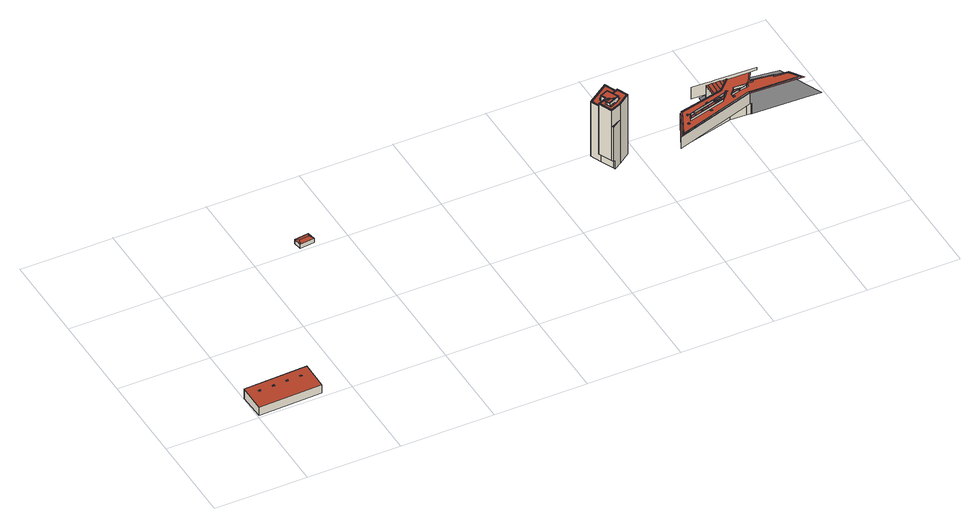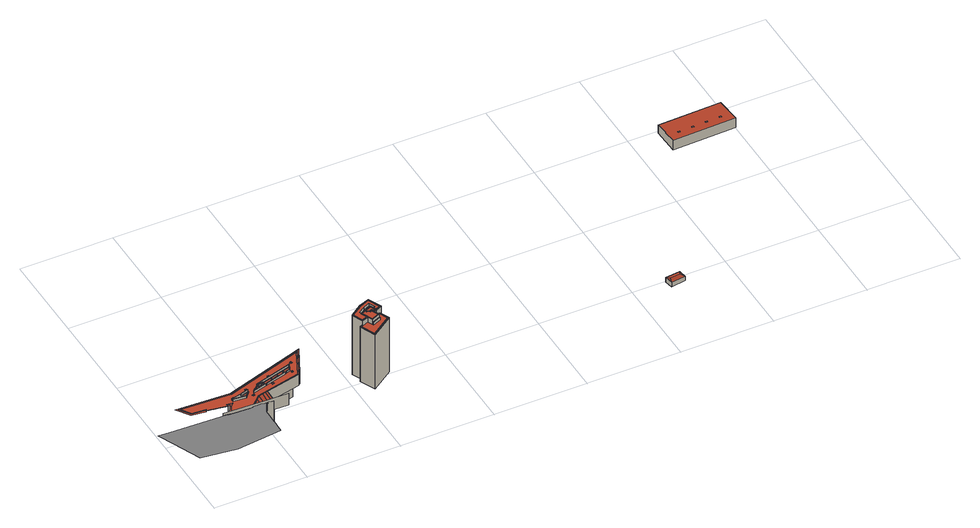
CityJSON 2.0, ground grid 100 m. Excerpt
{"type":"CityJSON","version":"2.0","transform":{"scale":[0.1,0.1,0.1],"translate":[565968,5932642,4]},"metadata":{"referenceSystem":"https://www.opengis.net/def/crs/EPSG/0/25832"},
"CityObjects":{
"building1":{"type":"Building","attributes":{"Grundfläche 2D":"1977.364354","Grundhöhe NN":"6.466"},"children":["building1-1","building1-2","building1-3","building1-4"],"geometry":[{"type":"Solid","lod":"3","boundaries":[[[[0,1,2,3]],[[4,5,3,2]],[[5,6,0,3]],[[6,7,1,0]],[[7,4,2,1]],[[7,6,5,4]]]],"semantics":{"surfaces":[{"type":"RoofSurface"},{"type":"WallSurface"},{"type":"GroundSurface"}],"values":[[0,1,1,1,1,2]]}}]},
"building1-1":{"type":"BuildingInstallation","parents":["building1"],"geometry":[{"type":"MultiSurface","lod":"3","boundaries":[[[8,9,10,11]],[[11,10,12,13]],[[8,11,13,14]],[[9,8,14,15]],[[10,9,15,12]]],"semantics":{"surfaces":[{"type":"RoofSurface"},{"type":"WallSurface"}],"values":[0,1,1,1,1]}}]},
"building1-2":{"type":"BuildingInstallation","parents":["building1"],"geometry":[{"type":"MultiSurface","lod":"3","boundaries":[[[16,17,18,19]],[[19,18,20,21]],[[16,19,21,22]],[[17,16,22,23]],[[18,17,23,20]]],"semantics":{"surfaces":[{"type":"RoofSurface"},{"type":"WallSurface"}],"values":[0,1,1,1,1]}}]},
"building1-3":{"type":"BuildingInstallation","parents":["building1"],"geometry":[{"type":"MultiSurface","lod":"3","boundaries":[[[24,25,26,27]],[[27,26,28,29]],[[24,27,29,30]],[[25,24,30,31]],[[26,25,31,28]]],"semantics":{"surfaces":[{"type":"RoofSurface"},{"type":"WallSurface"}],"values":[0,1,1,1,1]}}]},
"building1-4":{"type":"BuildingInstallation","parents":["building1"],"geometry":[{"type":"MultiSurface","lod":"3","boundaries":[[[32,33,34,35]],[[35,34,36,37]],[[32,35,37,38]],[[33,32,38,39]],[[34,33,39,36]]],"semantics":{"surfaces":[{"type":"RoofSurface"},{"type":"WallSurface"}],"values":[0,1,1,1,1]}}]},
"building2":{"type":"Building","attributes":{"Grundfläche 2D":"146.036016","Grundhöhe NN":"7.533"},"geometry":[{"type":"Solid","lod":"3","boundaries":[[[[40,41,42]],[[40,43,44,41]],[[43,40,42,45]],[[43,45,44]],[[46,47,42,41]],[[47,48,45,42]],[[48,49,44,45]],[[49,46,41,44]],[[49,48,47,46]]]],"semantics":{"surfaces":[{"type":"RoofSurface"},{"type":"WallSurface"},{"type":"GroundSurface"}],"values":[[0,0,0,0,1,1,1,1,2]]}}]},
"building3":{"type":"Building","attributes":{"Grundfläche 2D":"802.446872","Grundhöhe NN":"4.971"},"children":["building3-1","building3-2","building3-3","building3-4","building3-5","building3-6"],"geometry":[{"type":"MultiSurface","lod":"3","boundaries":[[[50,51,52,53]],[[54,55,56,57,58,59,60,61,62,63,64]],[[65,66,67,68,69]],[[70,71,72,73]],[[74,75,76,77,78,79,80,81,82,83,84,85,86,87]],[[88,89,90,91,92,93,78,77,94,95,96,85,84,97,98,99]],[[100,101,102,103,104,105,106,107,108,109,110,111,112]],[[113,114,115,116,117]],[[118,119,120,121,122,123,124,125,126,127,128,129,130,131]],[[132,133,134,135,136,137,138,139,140,141]],[[142,143,144,145,146,147,148,149]],[[132,141,119,118]],[[120,119,141,140,65,69]],[[69,68,121,120]],[[138,137,73,72,122,121,68,67]],[[72,71,135,134,123,122]],[[52,51,111,110]],[[53,52,110,109]],[[50,53,109,108]],[[150,151,58,57]],[[151,152,59,58]],[[152,153,60,59]],[[154,61,60,153]],[[105,104,63,62]],[[64,63,104,103]],[[54,64,103,102]],[[55,54,102,101]],[[100,56,55,101]],[[140,139,66,65]],[[139,138,67,66]],[[70,73,137,136]],[[70,136,135,71]],[[155,156,157,79,78]],[[157,158,80,79]],[[158,159,81,80]],[[159,160,82,81]],[[160,161,83,82]],[[162,163,84,83,161]],[[129,86,85,164,130]],[[87,86,129,128]],[[74,87,128,127]],[[75,74,127,126]],[[76,75,126,125]],[[165,77,76,125,124]],[[166,93,92,147]],[[166,155,78,93]],[[77,165,167,94]],[[167,168,95,94]],[[168,169,96,95]],[[169,164,85,96]],[[84,163,146,97]],[[145,144,99,98]],[[88,99,144,143]],[[143,142,89,88]],[[90,89,142,149]],[[148,91,90,149]],[[153,152,170,171]],[[153,171,172,173,154]],[[151,150,174,175]],[[152,151,175,170]],[[115,176,177,116]],[[178,117,116,177,179,180]],[[181,158,157,182,176,115]],[[114,113,117,183,159,158,181,115]],[[159,183,117,178,184,160]],[[150,57,56,161,160,184,174]],[[161,56,100,112,162]],[[62,61,154,173,182,157,156,106,105]],[[147,50,108,107,166]],[[155,166,107,106,156]],[[134,133,167,165,124,123]],[[168,167,133,132,118]],[[168,118,131,169]],[[146,163,162,112,111,51]],[[130,164,169,131]],[[147,146,51,50]],[[180,179,185,186]],[[172,186,185,173]],[[175,174,184,178,180,186,172,171,170]],[[173,185,179,177,176,182]]],"semantics":{"surfaces":[{"type":"RoofSurface"},{"type":"WallSurface"},{"type":"GroundSurface"},{"type":"OuterCeilingSurface"}],"values":[0,0,0,0,0,0,0,0,0,0,0,1,1,1,1,1,1,1,1,1,1,1,1,1,1,1,1,1,1,1,1,1,1,1,1,1,1,1,1,1,1,1,1,1,1,1,1,1,1,1,1,1,1,1,1,1,1,1,1,1,1,1,1,1,1,1,1,1,1,1,1,1,1,1,1,1,1,1,2,3]}}]},
"building3-1":{"type":"BuildingInstallation","parents":["building3"],"geometry":[{"type":"MultiSurface","lod":"3","boundaries":[[[181,187,183,188,189,190]],[[114,115,181,190]],[[116,187,181,115]],[[116,117,183,187]],[[183,117,113,188]],[[113,191,189,188]],[[191,114,190,189]]],"semantics":{"surfaces":[{"type":"RoofSurface"},{"type":"WallSurface"}],"values":[0,1,1,1,1,1,1]}}]},
"building3-2":{"type":"BuildingInstallation","parents":["building3"],"geometry":[{"type":"MultiSurface","lod":"3","boundaries":[[[192,193,194,195]],[[196,192,195,197]],[[198,199,200,197,195,194]],[[200,201,196,197]],[[196,201,202,193,192]],[[202,198,194,193]]],"semantics":{"surfaces":[{"type":"RoofSurface"},{"type":"WallSurface"}],"values":[0,0,1,1,1,1]}}]},
"building3-3":{"type":"BuildingInstallation","parents":["building3"],"geometry":[{"type":"MultiSurface","lod":"3","boundaries":[[[203,204,205,206]],[[206,205,207,208]],[[203,206,208,209]],[[204,203,209,210]],[[205,204,210,207]]],"semantics":{"surfaces":[{"type":"RoofSurface"},{"type":"WallSurface"}],"values":[0,1,1,1,1]}}]},
"building3-4":{"type":"BuildingInstallation","parents":["building3"],"geometry":[{"type":"MultiSurface","lod":"3","boundaries":[[[91,98,97,92]],[[98,91,148,145]],[[146,147,92,97]]],"semantics":{"surfaces":[{"type":"RoofSurface"},{"type":"WallSurface"}],"values":[0,1,1]}}]},
"building3-5":{"type":"BuildingInstallation","parents":["building3"],"geometry":[{"type":"MultiSurface","lod":"3","boundaries":[[[211,212,213,214,215]],[[213,212,216,217]],[[214,213,217,218]],[[219,220,211,215,214,218]],[[212,211,220,216]]],"semantics":{"surfaces":[{"type":"RoofSurface"},{"type":"WallSurface"}],"values":[0,1,1,1,1]}}]},
"building3-6":{"type":"BuildingInstallation","parents":["building3"],"geometry":[{"type":"MultiSurface","lod":"3","boundaries":[[[221,222,223,224],[210,209,208,207]],[[225,226,224,223]],[[221,224,226,227]],[[227,228,222,221]],[[223,222,228,225]]],"semantics":{"surfaces":[{"type":"RoofSurface"},{"type":"WallSurface"}],"values":[0,1,1,1,1]}}]},
"building4":{"type":"Building","attributes":{"Grundfläche 2D":"5104.274283","Grundhöhe NN":"4.887"},"children":["building4-1","building4-2","building4-3","building4-4","building4-5","building4-6","building4-7","building4-8","building4-9","building4-10","building4-11","building4-12","building4-13","building4-14","building4-15","building4-16","building4-17","building4-18","building4-19","building4-20"],"geometry":[{"type":"MultiSurface","lod":"3","boundaries":[[[229,230,231,232]],[[233,234,235,236]],[[237,238,239,240]],[[234,233,241,242,243]],[[230,243,242,231]],[[244,245,246,247]],[[248,249,250,251]],[[252,253,254,255,256,257]],[[248,258,259,249]],[[260,252,257,261,262]],[[250,249,263,264,265]],[[264,262,261,265]],[[266,267,268,269]],[[256,255,270,271,272,251,250,265,261,257]],[[234,273,274,235]],[[238,275,276,239]],[[248,277,278,258]],[[236,279,280,233]],[[281,282,283,284]],[[285,286,282,281]],[[286,287,283,282]],[[245,288,289,246]],[[272,290,277,248,251]],[[284,283,287,291]],[[292,268,267,293,294,295]],[[296,297,266,269,298,299]],[[298,269,268,292]],[[291,287,286,285]],[[241,233,280,300]],[[254,301,302,303,271,270,255]],[[304,244,247,305]],[[306,229,232,307]],[[308,309,310,311,312,313,314,294,293,263,249,259,315]],[[316,237,240,317]],[[318,307,232,231,242,241,300,319,300,288,245,244,304,320,321]],[[295,299,298,292]],[[308,315,259,258,278,322,323,324,325,310,309]],[[326,289,288,300]],[[303,290,272,271]],[[300,280,279,327,328,329,326]],[[330,331,323,322,278,277]],[[332,279,333]],[[279,332,334,327]],[[335,336,334,332,333]],[[337,335,333]],[[331,338,339,325,324,323]],[[311,310,325,339]],[[340,341,336,335,337]],[[337,342,340]],[[340,342,343]],[[344,345,346,347]],[[305,348,320,304]],[[349,350,341,340,343]],[[343,351,349]],[[317,352,353,316]],[[354,347,346,355]],[[356,357,350,349,351]],[[306,358,359,360,361,362,363,364,273,234,243,230,229]],[[354,355,365,366]],[[367,368,369,370]],[[371,357,356]],[[356,351,371]],[[372,365,355,346,345,373]],[[341,350,357,371,353,352,374,375,376,377,378,379,380,381,382,383,384,385,386,387,388,328,327,334,336]],[[389,390,391,392,393,373,345,344]],[[390,394,395,391]],[[396,397,398,367,370]],[[399,321,320,348]],[[369,368,366,400,401]],[[400,366,365,372]],[[392,391,395,402,403,396,370,369,401]],[[399,404,318,321]],[[405,406,403,402,395,394,407,408,409]],[[342,337,333,279,236,235,274,410,411,412,413,414,415,416,417,418,419,420,376,375,421,422,423,424,425,426,427,428,429,430,431,275,238,237,316,353,371,351,343]],[[240,239,276,432,433,434,435,436,437,438,439,440,441,442,374,352,317],[330,277,302,301,254,253,252,260,263,293,297,296,294,314,313,312,311,339,338,331],[397,406,405,407,394,390,389,344,347,354,366,398]],[[400,372,373,393]],[[400,393,392,401]],[[406,397,396,403]],[[441,440,423,422]],[[443,404,399,348,305,247,246,289,326,329,328,388,444,445,446,447,448,449,450]],[[442,441,422,421]]],"semantics":{"surfaces":[{"type":"WallSurface"},{"type":"RoofSurface"},{"type":"OuterCeilingSurface"},{"type":"GroundSurface"}],"values":[0,0,0,0,0,0,0,0,0,0,0,0,0,1,0,0,0,0,0,0,1,0,0,0,0,0,1,0,0,0,0,0,0,0,2,0,1,0,0,0,0,0,1,1,0,0,0,1,0,0,0,0,1,0,0,0,1,1,0,0,1,0,1,0,0,0,0,0,0,0,1,0,0,1,1,0,0,0,0,3,0]}}]},
"building4-1":{"type":"BuildingInstallation","parents":["building4"],"geometry":[{"type":"MultiSurface","lod":"3","boundaries":[[[451,452,453,454]],[[454,453,455,456]],[[451,454,456,457]],[[452,451,457,458]],[[453,452,458,455]]],"semantics":{"surfaces":[{"type":"RoofSurface"},{"type":"WallSurface"}],"values":[0,1,1,1,1]}}]},
"building4-2":{"type":"BuildingInstallation","parents":["building4"],"geometry":[{"type":"MultiSurface","lod":"3","boundaries":[[[459,460,461,462]],[[462,461,463,464]],[[459,462,464,465]],[[460,459,465,466]],[[461,460,466,463]]],"semantics":{"surfaces":[{"type":"RoofSurface"},{"type":"WallSurface"}],"values":[0,1,1,1,1]}}]},
"building4-3":{"type":"BuildingInstallation","parents":["building4"],"geometry":[{"type":"MultiSurface","lod":"3","boundaries":[[[267,266,262,264]],[[297,260,262,266]],[[263,293,267,264]]],"semantics":{"surfaces":[{"type":"RoofSurface"},{"type":"WallSurface"}],"values":[0,1,1]}}]},
"building4-4":{"type":"BuildingInstallation","parents":["building4"],"geometry":[{"type":"MultiSurface","lod":"3","boundaries":[[[467,468,469]],[[469,470,467]],[[468,471,469]],[[469,471,472,470]],[[473,474,467,470]],[[475,476,471,468]],[[474,475,468,467]],[[476,477,473,470,472,471]]],"semantics":{"surfaces":[{"type":"RoofSurface"},{"type":"WallSurface"}],"values":[0,0,0,0,1,1,1,1]}}]},
"building4-5":{"type":"BuildingInstallation","parents":["building4"],"geometry":[{"type":"MultiSurface","lod":"3","boundaries":[[[478,479,480,481]],[[481,480,482,483]],[[478,481,483,484]],[[479,478,484,485]],[[480,479,485,482]]],"semantics":{"surfaces":[{"type":"RoofSurface"},{"type":"WallSurface"}],"values":[0,1,1,1,1]}}]},
"building4-6":{"type":"BuildingInstallation","parents":["building4"],"geometry":[{"type":"MultiSurface","lod":"3","boundaries":[[[486,487,488,489]],[[489,488,490,491]],[[491,492,486,489]],[[492,493,487,486]],[[488,487,493,490]]],"semantics":{"surfaces":[{"type":"RoofSurface"},{"type":"WallSurface"}],"values":[0,1,1,1,1]}}]},
"building4-7":{"type":"BuildingInstallation","parents":["building4"],"geometry":[{"type":"MultiSurface","lod":"3","boundaries":[[[295,494,495,496,299]],[[294,314,313,495,494,295]],[[497,296,299,496]]],"semantics":{"surfaces":[{"type":"RoofSurface"},{"type":"WallSurface"}],"values":[0,1,1]}}]},
"building4-8":{"type":"BuildingInstallation","parents":["building4"],"geometry":[{"type":"MultiSurface","lod":"3","boundaries":[[[498,499,500,501]],[[498,501,502,503]],[[503,504,499,498]],[[505,502,501,500]],[[500,499,504,505]]],"semantics":{"surfaces":[{"type":"RoofSurface"},{"type":"WallSurface"}],"values":[0,1,1,1,1]}}]},
"building4-9":{"type":"BuildingInstallation","parents":["building4"],"geometry":[{"type":"MultiSurface","lod":"3","boundaries":[[[506,507,508,509]],[[510,511,506,509]],[[511,512,507,506]],[[512,513,508,507]],[[513,510,509,508]],[[514,511,510,515]],[[516,512,511,514]],[[517,513,512,516]],[[517,515,510,513]]],"semantics":{"surfaces":[{"type":"RoofSurface"},{"type":"WallSurface"}],"values":[0,0,0,0,0,1,1,1,1]}}]},
"building4-10":{"type":"BuildingInstallation","parents":["building4"],"geometry":[{"type":"MultiSurface","lod":"3","boundaries":[[[518,519,520,521]],[[520,519,522,523]],[[519,518,524,522]],[[521,520,523,525]],[[518,521,525,524]],[[526,525,523,527]],[[527,523,522,504]],[[528,524,525,526]],[[504,522,524,528]]],"semantics":{"surfaces":[{"type":"RoofSurface"},{"type":"WallSurface"}],"values":[0,0,0,0,0,1,1,1,1]}}]},
"building4-11":{"type":"BuildingInstallation","parents":["building4"],"geometry":[{"type":"MultiSurface","lod":"3","boundaries":[[[529,530,531,532]],[[533,532,531,534]],[[535,529,532,533]],[[536,530,529,535]],[[534,531,530,536]]],"semantics":{"surfaces":[{"type":"RoofSurface"},{"type":"WallSurface"}],"values":[0,1,1,1,1]}}]},
"building4-12":{"type":"BuildingInstallation","parents":["building4"],"geometry":[{"type":"MultiSurface","lod":"3","boundaries":[[[537,538,539,540]],[[541,542,538,537]],[[543,539,538,542]],[[544,540,539,543]],[[541,537,540,544]]],"semantics":{"surfaces":[{"type":"RoofSurface"},{"type":"WallSurface"}],"values":[0,1,1,1,1]}}]},
"building4-13":{"type":"BuildingInstallation","parents":["building4"],"geometry":[{"type":"MultiSurface","lod":"3","boundaries":[[[545,546,547,548,549,550,551,552,553,554]],[[555,556,557,549,548]],[[558,550,549,557]],[[550,558,497,496,551]],[[496,495,552,551]],[[552,495,313,312,553]],[[546,338,331,559,547]],[[559,555,548,547]]],"semantics":{"surfaces":[{"type":"RoofSurface"},{"type":"WallSurface"}],"values":[0,1,1,1,1,1,1,1]}}]},
"building4-14":{"type":"BuildingInstallation","parents":["building4"],"geometry":[{"type":"MultiSurface","lod":"3","boundaries":[[[303,560,555,559,561,290]],[[331,330,277,290,561,559]],[[302,562,556,555,560,303]]],"semantics":{"surfaces":[{"type":"RoofSurface"},{"type":"WallSurface"}],"values":[0,1,1]}}]},
"building4-15":{"type":"BuildingInstallation","parents":["building4"],"geometry":[{"type":"MultiSurface","lod":"3","boundaries":[[[546,545,554,553]],[[312,311,310,309]],[[309,324,338,546,553,312]],[[325,339,338,324]],[[310,311,339,325]]],"semantics":{"surfaces":[{"type":"RoofSurface"},{"type":"WallSurface"}],"values":[0,1,1,1,1]}}]},
"building4-16":{"type":"BuildingInstallation","parents":["building4"],"geometry":[{"type":"MultiSurface","lod":"3","boundaries":[[[563,564,565,566]],[[566,565,567,568]],[[563,566,568,569]],[[564,563,569,570]],[[565,564,570,567]]],"semantics":{"surfaces":[{"type":"RoofSurface"},{"type":"WallSurface"}],"values":[0,1,1,1,1]}}]},
"building4-17":{"type":"BuildingInstallation","parents":["building4"],"geometry":[{"type":"MultiSurface","lod":"3","boundaries":[[[571,572,573,574]],[[575,576,574,573]],[[576,577,571,574]],[[572,571,577,578]],[[573,572,578,575]]],"semantics":{"surfaces":[{"type":"RoofSurface"},{"type":"WallSurface"}],"values":[0,1,1,1,1]}}]},
"building4-18":{"type":"BuildingInstallation","parents":["building4"],"geometry":[{"type":"MultiSurface","lod":"3","boundaries":[[[579,368,367,580,581,582,583,584]],[[398,585,580,367]],[[585,586,587,582,581,580]],[[344,347,584,583]],[[347,354,579,584]],[[354,366,368,579]]],"semantics":{"surfaces":[{"type":"RoofSurface"},{"type":"WallSurface"}],"values":[0,1,1,1,1,1]}}]},
"building4-19":{"type":"BuildingInstallation","parents":["building4"],"geometry":[{"type":"MultiSurface","lod":"3","boundaries":[[[588,589,590,591,592]],[[593,389,588,592]],[[389,344,589,588]],[[344,583,589]],[[583,582,590,589]],[[594,591,590,582,587]],[[594,593,592,591]]],"semantics":{"surfaces":[{"type":"RoofSurface"},{"type":"WallSurface"}],"values":[0,1,1,1,1,1,1]}}]},
"building4-20":{"type":"BuildingInstallation","parents":["building4"],"geometry":[{"type":"MultiSurface","lod":"3","boundaries":[[[408,595,596,409]],[[407,597,595,408]],[[597,598,596,595]],[[598,405,409,596]]],"semantics":{"surfaces":[{"type":"RoofSurface"},{"type":"WallSurface"}],"values":[0,1,1,1]}}]}
},
"vertices":[
[11,9,124],[693,33,124],[683,323,143],[1,299,143],[683,323,25],[1,299,25],[11,9,25],[693,33,25],
[579,222,141],[579,237,141],[560,237,141],[561,222,141],[560,237,138],[561,222,137],[579,222,137],[579,237,138],
[430,217,141],[429,232,141],[411,231,141],[411,216,141],[411,231,138],[411,216,137],[430,217,137],[429,232,138],
[130,206,141],[130,221,141],[111,221,141],[112,206,141],[111,221,138],[112,206,137],[130,206,137],[130,221,138],
[280,212,141],[279,227,141],[261,226,141],[262,211,141],[261,226,138],[262,211,137],[280,212,137],[279,227,138],
[1514,2058,99],[1482,2100,86],[1494,2010,86],[1621,2073,99],[1639,2122,86],[1652,2031,86],[1482,2100,35],[1494,2010,35],[1652,2031,35],[1639,2122,35],
[4682,1949,711],[4774,1989,711],[4769,2002,711],[4677,1961,711],[4885,1973,686],[4866,1965,686],[4867,1963,686],[4870,1956,686],[4898,1968,686],[4824,2137,686],[4590,1975,686],[4638,1864,686],[4647,1868,686],[4602,1971,686],[4820,2122,686],[4785,1805,709],[4772,1834,709],[4679,1794,709],[4694,1760,709],[4766,1792,709],[4686,1799,711],[4672,1830,711],[4665,1826,711],[4678,1796,711],[4782,1760,745],[4680,1716,745],[4623,1847,745],[4675,1870,745],[4671,1878,745],[4611,1852,745],[4675,1705,745],[4787,1754,745],[4919,1844,745],[4867,1963,745],[4799,1934,745],[4802,1925,745],[4862,1952,745],[4907,1848,745],[4706,1815,745],[4682,1870,745],[4717,1886,745],[4691,1946,745],[4682,1949,745],[4706,1894,745],[4702,1807,745],[4824,1860,745],[4830,1862,745],[4774,1989,745],[4771,1981,745],[4821,1866,745],[4867,1963,681],[4866,1965,681],[4885,1973,681],[4820,2122,681],[4602,1971,681],[4647,1868,681],[4671,1878,681],[4706,1894,681],[4682,1949,681],[4677,1961,681],[4769,2002,681],[4774,1989,681],[4799,1934,681],[4756,1740,543],[4681,1707,543],[4675,1705,543],[4685,1683,543],[4787,1754,543],[4824,1860,739],[4833,1839,739],[4766,1792,739],[4694,1760,739],[4665,1826,739],[4689,1837,739],[4675,1870,739],[4623,1847,739],[4680,1716,739],[4782,1760,739],[4907,1848,739],[4862,1952,739],[4802,1925,739],[4830,1862,739],[4824,1860,682],[4702,1807,682],[4689,1837,682],[4672,1830,682],[4686,1799,682],[4678,1796,682],[4679,1794,682],[4772,1834,682],[4785,1805,682],[4833,1839,682],[4682,1870,742],[4706,1815,742],[4821,1866,742],[4771,1981,742],[4774,1989,742],[4682,1949,742],[4691,1946,742],[4717,1886,742],[4870,1956,681],[4898,1968,681],[4824,2137,681],[4590,1975,681],[4638,1864,681],[4671,1878,742],[4671,1878,739],[4611,1852,739],[4675,1705,739],[4787,1754,739],[4919,1844,739],[4867,1963,739],[4799,1934,739],[4799,1934,742],[4802,1925,742],[4675,1870,742],[4706,1894,742],[4702,1807,742],[4824,1860,742],[4830,1862,742],[4824,2137,10],[4590,1975,10],[4638,1864,10],[4638,1864,123],[4870,1956,10],[4898,1968,10],[4675,1705,123],[4685,1683,123],[4787,1754,10],[4710,1700,123],[4710,1700,10],[4675,1705,547],[4611,1852,123],[4787,1754,547],[4919,1844,10],[4703,1717,123],[4703,1717,10],
[4685,1683,547],[4756,1740,547],[4687,1693,547],[4681,1707,547],[4687,1693,543],
[4774,1861,746],[4772,1866,745],[4760,1860,745],[4762,1856,746],[4776,1857,745],[4764,1851,745],[4760,1860,742],[4762,1856,742],[4764,1851,742],[4776,1857,742],[4772,1866,742],
[4743,1868,746],[4738,1880,746],[4727,1875,746],[4732,1863,746],[4727,1875,745],[4732,1863,745],[4743,1868,745],[4738,1880,745],
[4721,1875,745],[4706,1869,745],[4713,1854,745],[4727,1860,745],[4722,1872,745],[4706,1869,742],[4713,1854,742],[4727,1860,742],[4722,1872,742],[4721,1875,742],
[4745,1867,745],[4739,1882,745],[4725,1875,745],[4731,1861,745],[4725,1875,742],[4731,1861,742],[4745,1867,742],[4739,1882,742],
[5339,1549,267],[5491,1869,267],[5491,1869,134],[5339,1549,134],[5512,1883,267],[5365,1572,267],[5365,1572,274],[5512,1883,274],[5518,1876,274],[5380,1585,274],[5380,1585,267],[5518,1876,267],[5512,1883,134],[5503,1863,134],[5503,1863,267],[5504,1716,134],[5572,1874,134],[5572,1874,9],[5504,1716,9],[5542,1736,267],[5566,1796,267],[5566,1796,289],[5542,1736,289],[5563,1800,267],[5562,1798,267],[5533,1728,267],[5533,1728,289],[5562,1798,289],[5563,1800,289],[5542,1736,260],[5566,1796,260],[5601,1811,267],[5601,1811,289],[5601,1811,268],[5602,1806,267],[5602,1806,268],[5602,1806,289],[5617,1815,268],[5619,1811,268],[5619,1811,289],[5617,1815,289],[5939,1844,289],[5941,1844,289],[5937,1849,289],[6213,1843,267],[6213,1843,274],[6212,1850,274],[6212,1850,267],[5937,1849,267],[5937,1849,260],[5892,1971,274],[5892,1971,267],[5702,1794,260],[5702,1794,278],[5696,1816,278],[5696,1816,260],[5772,1815,260],[5772,1815,278],[5766,1836,278],[5891,1958,134],[5891,1958,9],[5937,1849,271],[5766,1836,260],[5850,1877,289],[5619,1811,267],[5850,1877,267],[5850,1877,268],[5849,1882,267],[5617,1815,267],[5849,1882,289],[5849,1882,268],[5892,1971,134],[5939,1844,267],[5941,1844,267],[5941,1844,271],[6008,1839,134],[6008,1839,9],[6218,1829,267],[6218,1829,134],[5867,1882,260],[5985,1916,260],[6007,1922,260],[6007,1922,267],[5985,1916,267],[5867,1882,267],[5866,1882,267],[5866,1882,260],[5995,1988,274],[5995,1988,267],[6235,1828,134],[5892,1986,134],[6181,1832,134],[6241,1830,134],[5938,1849,260],[5988,1900,260],[5989,1901,260],[6008,1921,260],[5892,1971,9],[5898,2121,274],[5898,2121,9],[5892,1986,9],[5938,1849,267],[5988,1900,267],[5914,1977,271],[5934,1981,274],[5920,2121,271],[5953,1986,277],[5959,2119,277],[5973,1990,274],[5989,1901,267],[6008,1921,267],[5994,1995,271],[5999,2117,271],[5994,1995,274],[6014,2016,274],[6061,1885,267],[6061,1885,260],[6059,1891,260],[6059,1891,267],[6181,1832,9],[6034,2035,277],[6037,2116,277],[6053,2054,274],[6121,2112,267],[6121,2112,274],[6109,1949,267],[6109,1949,260],[6074,2075,271],[6076,2114,271],[6797,1806,267],[6696,1947,267],[6545,1969,267],[6545,1965,267],[6544,1948,267],[6686,1937,267],[6769,1820,267],[6109,1953,260],[6109,1953,267],[6110,1958,270],[6109,1953,270],[6109,1953,289],[6110,1958,289],[6112,2113,274],[6245,1942,260],[6246,1938,260],[6357,2103,267],[6357,2103,274],[6365,2103,274],[6365,2103,272],[6371,2102,271],[6410,2101,277],[6433,2100,274],[6433,2100,303],[5999,2117,303],[5959,2119,303],[5898,2121,303],[5744,2128,303],[5744,2128,161],[5897,2121,161],[5897,2121,9],[6138,1907,267],[6154,1911,267],[6154,1911,289],[6246,1938,289],[6246,1938,267],[6156,1907,267],[6156,1907,289],[6248,1946,289],[6248,1946,267],[6110,1958,267],[6241,1830,9],[6245,1942,267],[6245,1942,289],[6228,1927,289],[6252,1934,289],[6235,1828,9],[6250,1934,267],[6252,1934,267],[6228,1927,267],[6228,1927,287],[6250,1934,287],[6769,1820,274],[6686,1937,274],[6544,1948,274],[6545,1965,274],[6502,1971,274],[6463,1977,274],[6424,1983,274],[6386,1989,274],[6347,1994,274],[6302,2001,274],[6351,2080,274],[6281,1980,274],[6267,1981,274],[6266,1972,274],[6328,1966,274],[6329,1975,274],[6291,1979,274],[6301,1995,274],[6536,1960,274],[6535,1941,274],[6682,1929,274],[6754,1829,274],[6754,1829,267],[6682,1929,267],[6535,1941,267],[6536,1960,267],[6301,1995,267],[6291,1979,267],[6329,1975,267],[6328,1966,267],[6266,1972,267],[6267,1981,267],[6281,1980,267],[6797,1806,9],[5903,2267,9],[6389,2320,9],[6769,2271,9],[6815,2166,9],[6899,1971,9],[6974,1799,9],[6849,1804,9],
[5506,1690,273],[5501,1705,273],[5486,1700,273],[5491,1685,273],[5486,1700,267],[5491,1685,267],[5506,1690,267],[5501,1705,267],
[5555,1812,273],[5551,1827,273],[5536,1823,273],[5540,1808,273],[5536,1823,267],[5540,1808,267],[5555,1812,267],[5551,1827,267],
[5611,1788,264],[5614,1777,264],[5619,1784,270],[5623,1791,264],[5626,1780,264],[5624,1786,264],[5623,1791,260],[5611,1788,260],[5614,1777,260],[5626,1780,260],[5624,1786,260],
[5789,1771,273],[5784,1786,273],[5769,1782,273],[5774,1767,273],[5769,1782,267],[5774,1767,267],[5789,1771,267],[5784,1786,267],
[5799,1882,273],[5795,1897,273],[5780,1893,273],[5784,1878,273],[5780,1893,267],[5784,1878,267],[5799,1882,267],[5795,1897,267],
[5866,1882,268],[5867,1882,268],[5865,1887,268],[5865,1887,267],
[5877,1841,264],[5874,1852,264],[5862,1849,264],[5865,1838,264],[5865,1838,260],[5877,1841,260],[5874,1852,260],[5862,1849,260],
[5873,1866,286],[5880,1868,286],[5878,1876,286],[5871,1873,286],[5867,1875,282],[5871,1863,282],[5884,1866,282],[5880,1879,282],[5871,1863,260],[5867,1875,260],[5884,1866,260],[5880,1879,260],
[5887,1853,287],[5878,1850,287],[5880,1841,287],[5890,1843,287],[5874,1852,282],[5879,1838,282],[5889,1856,282],[5893,1842,282],[5893,1842,260],[5879,1838,260],[5889,1856,260],
[5934,1853,287],[5930,1868,287],[5897,1859,287],[5902,1844,287],[5902,1844,260],[5897,1859,260],[5934,1853,260],[5930,1868,260],
[5883,1882,282],[5887,1866,282],[5938,1881,282],[5933,1896,282],[5883,1882,260],[5887,1866,260],[5938,1881,260],[5933,1896,260],
[6008,1921,289],[5989,1901,289],[5988,1900,289],[5990,1895,289],[6014,1919,289],[6011,1928,289],[5865,1887,289],[5867,1882,289],[5985,1916,289],[6007,1922,289],[5990,1895,271],[5990,1895,267],[6014,1919,267],[6011,1928,267],[5988,1900,271],
[5941,1845,271],[5938,1849,271],[5941,1845,267],
[6072,1852,273],[6068,1867,273],[6053,1863,273],[6057,1848,273],[6053,1863,267],[6057,1848,267],[6072,1852,267],[6068,1867,267],
[6043,1952,273],[6039,1967,273],[6024,1963,273],[6028,1948,273],[6024,1963,267],[6028,1948,267],[6043,1952,267],[6039,1967,267],
[6109,1949,270],[6054,1894,270],[6055,1890,270],[6057,1884,270],[6061,1885,270],[6059,1891,270],[6054,1894,267],[6055,1890,267],[6057,1884,267],
[6138,1907,289],[6061,1885,289],[6057,1884,289],[6058,1879,289],[6139,1902,289],[6139,1902,267],[6058,1879,267],
[6231,1918,285],[6253,1924,285],[6231,1918,267],[6253,1924,267]
]}
